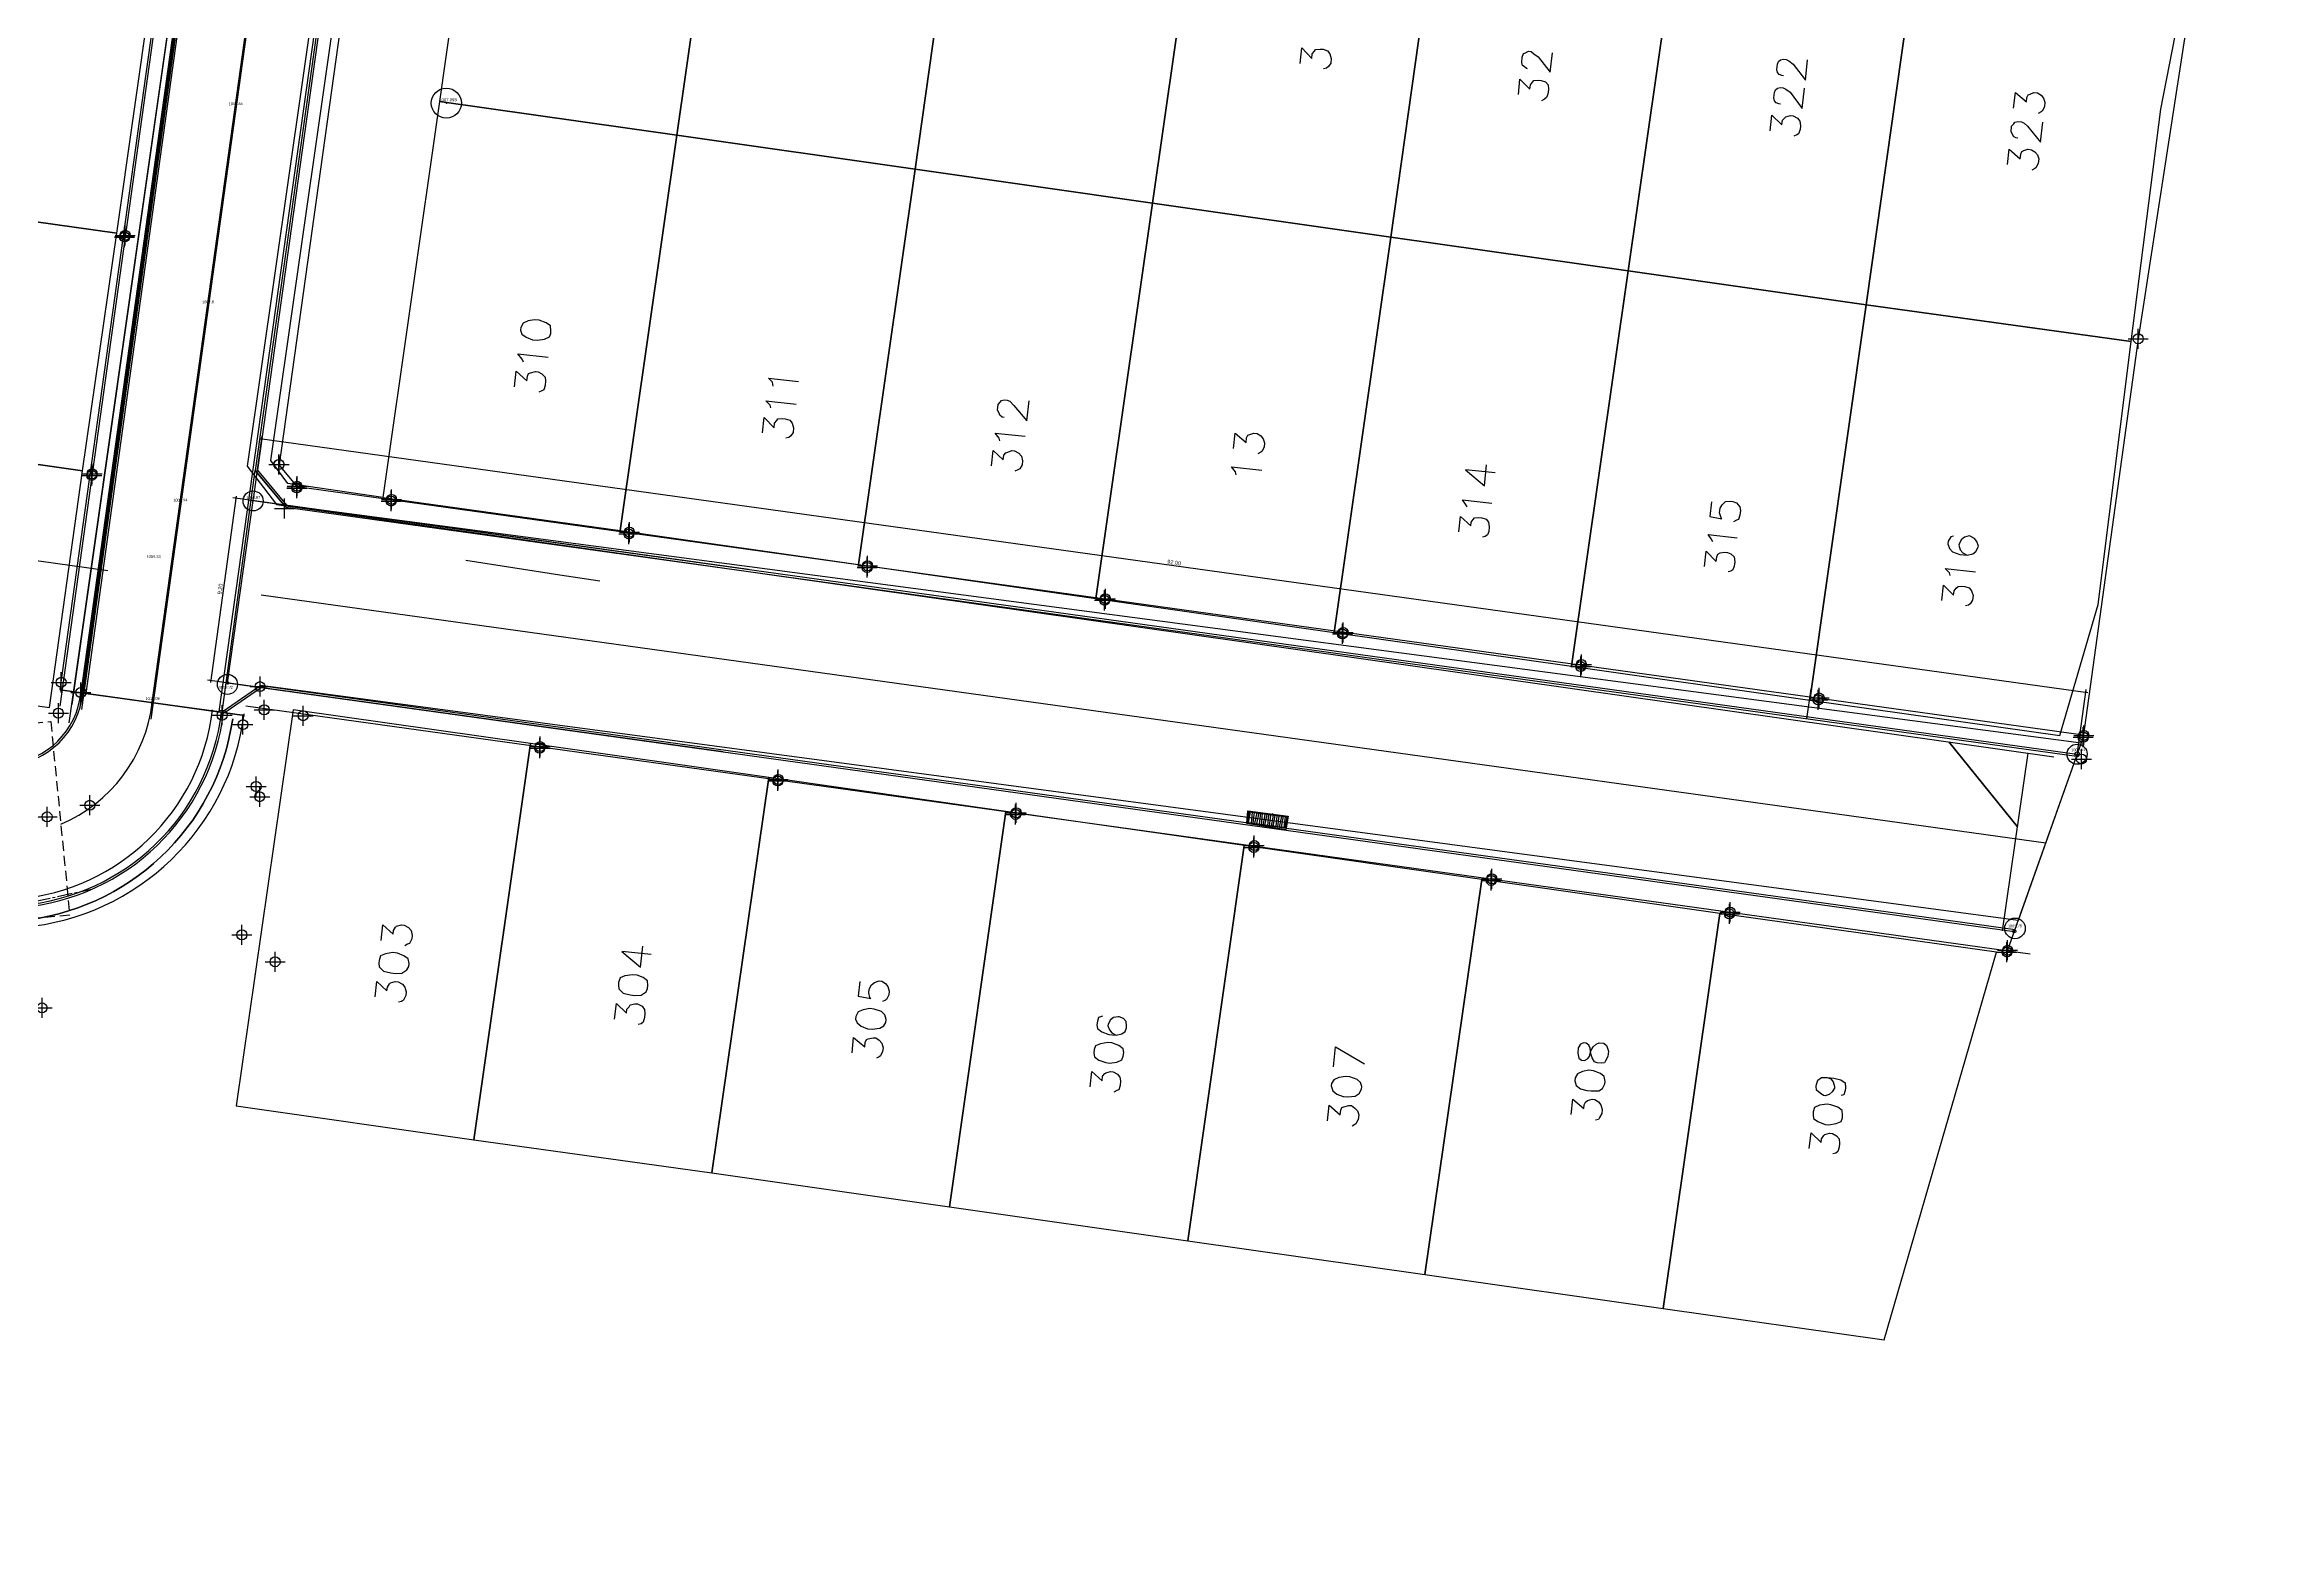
# Model space of a CAD drawing. Header units: metres. Extents: x -977055 to 805873, y -1033982 to 242021.
# Drawn here: x 1030 to 1141.6, y 821.6 to 896.6 of the extents above; entities that cross this region are included whole.
import ezdxf

# ---------------------------------------------------------------- set-up
doc = ezdxf.new("R2010")
doc.units = ezdxf.units.M
doc.header["$PDMODE"] = 32
doc.header["$PDSIZE"] = 1.5
doc.linetypes.add('CENTER2', pattern=[1.125, 0.75, -0.125, 0.125, -0.125])
doc.linetypes.add('DASHED', pattern=[0.75, 0.5, -0.25])
for name, color, linetype in [('12-CONDICIONES EXISTENTES', 2, 'Continuous'), ('C-ANNO-TABL', 1, 'Continuous'), ('C-ROAD', 7, 'Continuous'), ('C-ROAD-CNTR-N', 92, 'Continuous'), ('C-ROAD-PROF-TEXT', 11, 'Continuous'), ('C-ROAD-STAN', 11, 'Continuous'), ('LOTE 243', 6, 'Continuous'), ('NIVEL BORDILLO', 6, 'Continuous'), ('V-NODE', 1, 'Continuous')]:
    doc.layers.add(name, color=color, linetype=linetype)
doc.layers.add('PDF2_area escolar', color=7, linetype='Continuous', true_color=0x989898)
doc.layers.add('PDF_Geometry', color=7, linetype='Continuous', true_color=0x797979)
doc.layers.get('PDF2_area escolar').off()
doc.styles.add('CITY2', font='stylu.ttf', dxfattribs={"height": 0.2})
doc.styles.add('MtXpl_Calibri', font='calibri.ttf')
doc.styles.get("Standard").update_dxf_attribs({"font": 'arial.ttf'})
doc.dimstyles.new('COTAS2', dxfattribs={"dimtxt": 0.02, "dimasz": 0.1, "dimexe": 0.15, "dimexo": 0.08, "dimgap": 0.05, "dimtad": 1, "dimzin": 0, "dimdsep": 46, "dimtxsty": 'CITY2', "dimblk": 'ARCHTICK', "dimcen": 1, "dimdle": 0.1, "dimclrd": 1, "dimclre": 1, "dimclrt": 2, "dimadec": 0, "dimazin": 0, "dimtfac": 1, "dimtofl": 0, "dimtmove": 0, "dimatfit": 3, "dimldrblk": 'ARCHTICK', "dimfxl": 0.18, "dimtolj": 1, "dimtzin": 0, "dimarcsym": 0})

# ---------------------------------------------------------------- blocks, each defined once
blk = doc.blocks.new('base')
at = {"layer": 'PDF_Geometry', "lineweight": 25, "extrusion": (-0.000787417, 0.063364, 0.99799), "elevation": 0.03}
for points in [[(-314.36, -197.29), (-299.6, -195.68), (-292.74, -194.19), (-282.66, -192.11), (-274.48, -190.36), (-258.04, -185.15), (-248.03, -180.61), (-240.54, -177.71), (-228.64, -174.04), (-222.73, -172.71), (-217.38, -171.04), (-209.93, -169.25), (-202.16, -164.76), (-196.2, -160.28), (-195.07, -159.82), (-178.09, -157.46), (-154.3, -156.61), (-136.67, -154.61), (-124.44, -153.16), (-118.07, -151.47), (-100.79, -146.65), (-80.95, -140.97), (-73.38, -139.33), (-61.69, -135.82), (-40.5, -131.6), (-37.73, -130.87), (-17.66, -129.44), (1.31, -127.46), (21.09, -124.93), (41.01, -122.83), (47.38, -123.46), (63.59, -123.19), (81.4, -124.31), (85.64, -96.07), (88.7, -66.39), (92.81, -40.78), (97.16, -22.39), (100.6, -1.56), (102.48, 8.32), (109.69, 37.36), (117.53, 76.62), (126.22, 115.64), (131.51, 149.59), (134.68, 173.97), (136.92, 195.59), (139.96, 229.68), (141.56, 250.68), (142.61, 271.37), (143.25, 283.21), (147.07, 312.94), (152.58, 355.63), (153.55, 396.04), (150.87, 418.02), (151.78, 438.64), (150.96, 458.03), (151.78, 438.64), (150.87, 418.02), (153.55, 396.04), (152.58, 355.63), (147.07, 312.94), (143.25, 283.21), (142.61, 271.37), (141.56, 250.68), (139.96, 229.68), (136.92, 195.59), (134.68, 173.97), (131.51, 149.59), (126.22, 115.64), (117.53, 76.62), (109.69, 37.36), (102.48, 8.32), (100.6, -1.56), (97.16, -22.39), (92.81, -40.78), (88.7, -66.39), (85.64, -96.07), (81.4, -124.31), (63.59, -123.19), (47.38, -123.46), (41.01, -122.83), (21.09, -124.93), (1.31, -127.46), (-17.66, -129.44), (-37.73, -130.87), (-40.5, -131.6), (-61.69, -135.82), (-73.38, -139.33), (-80.95, -140.97), (-100.79, -146.65), (-118.07, -151.47), (-124.44, -153.16), (-136.67, -154.61), (-154.3, -156.61), (-178.09, -157.46), (-195.07, -159.82), (-196.2, -160.28), (-202.16, -164.76), (-209.93, -169.25), (-217.38, -171.04), (-222.73, -172.71), (-228.64, -174.04), (-240.54, -177.71), (-248.03, -180.61), (-258.04, -185.15), (-274.48, -190.36), (-282.66, -192.11), (-292.74, -194.19), (-299.6, -195.68), (-314.36, -197.29), (-312.18, -178.45), (-309.15, -157.9), (-306.88, -132.9), (-305.82, -118), (-298.64, -78.8), (-291.06, -45.08), (-282.25, -15.12), (-275.64, 10.47), (-270.32, 33.9), (-263.82, 63.16), (-258.15, 86.41), (-284.42, 123.89)], [(-146.68, 154.87), (-157.56, 84.58), (-156.21, 82.7), (-117.75, 76.73), (-115.86, 78.12), (-117.75, 76.73)], [(-146.52, 155.78), (-157.56, 84.58), (-157.28, 86.54), (-157.91, 86.67), (-158.2, 84.66), (-157.56, 84.58)], [(-253.28, 117.21), (-163.47, 103.24), (-161.54, 104.68), (-155.57, 143.05), (-157.01, 144.98), (-245.63, 158.72)], [(-162.33, 144.7), (-157.59, 143.94), (-156.76, 142.78), (-162.58, 105.27), (-163.75, 104.43), (-168.44, 105.14)], [(-208.42, 123.54), (-208.51, 122.76), (-209, 123.29), (-209.03, 123.06), (-209.14, 122.93), (-209.2, 122.85), (-209.43, 122.83), (-209.57, 122.84), (-209.79, 122.92), (-209.91, 123.07), (-209.98, 123.31), (-209.95, 123.54), (-209.83, 123.71), (-209.73, 123.79), (-209.59, 123.82)], [(-219.78, 123.94), (-219.73, 123.93), (-219.61, 123.82), (-219.52, 123.77), (-219.49, 123.62), (-219.52, 123.35), (-219.59, 123.17), (-219.69, 123.14), (-219.84, 123.06), (-219.97, 123.08), (-220.1, 123.19), (-220.31, 123.35), (-220.91, 124.12), (-221.03, 123.16)], [(-232.56, 124.46), (-232.47, 124.44), (-232.34, 124.38), (-232.26, 124.28), (-232.23, 124.14), (-232.26, 123.86), (-232.32, 123.73), (-232.42, 123.65), (-232.57, 123.62), (-232.7, 123.64), (-232.84, 123.7), (-233.05, 123.87), (-233.65, 124.68), (-233.77, 123.67)], [(-219.3, 125.22), (-219.39, 124.45), (-219.88, 124.97), (-219.91, 124.74), (-220.02, 124.61), (-220.08, 124.53), (-220.31, 124.51), (-220.45, 124.53), (-220.67, 124.6), (-220.79, 124.75), (-220.81, 124.99), (-220.78, 125.22), (-220.71, 125.39), (-220.61, 125.47), (-220.46, 125.55)], [(-232.39, 125.87), (-232.3, 125.86), (-232.17, 125.8), (-232.09, 125.7), (-232.06, 125.55), (-232.09, 125.28), (-232.15, 125.15), (-232.25, 125.07), (-232.4, 125.04), (-232.53, 125.06), (-232.67, 125.12), (-232.88, 125.28), (-233.47, 126.1), (-233.6, 125.09)], [(-244.03, 126.21), (-244.13, 125.43), (-244.67, 125.91), (-244.7, 125.69), (-244.76, 125.55), (-244.86, 125.52), (-245.05, 125.45), (-245.24, 125.47), (-245.41, 125.59), (-245.53, 125.74), (-245.6, 125.93), (-245.57, 126.16), (-245.45, 126.38), (-245.4, 126.42), (-245.25, 126.49)], [(-231.86, 127.2), (-231.95, 126.42), (-232.45, 126.9), (-232.48, 126.67), (-232.59, 126.55), (-232.64, 126.51), (-232.88, 126.44), (-233.01, 126.46), (-233.23, 126.58), (-233.35, 126.73), (-233.37, 126.96), (-233.35, 127.15), (-233.27, 127.37), (-233.18, 127.41), (-233.03, 127.48)], [(-244.22, 127.72), (-244.13, 127.7), (-244, 127.64), (-243.97, 127.55), (-243.89, 127.4), (-243.92, 127.12), (-244.03, 127), (-244.09, 126.91), (-244.23, 126.88), (-244.41, 126.9), (-244.55, 126.97), (-244.71, 127.13), (-245.35, 127.94), (-245.48, 126.94)], [(-243.69, 129.04), (-243.79, 128.27), (-244.33, 128.75), (-244.36, 128.52), (-244.42, 128.39), (-244.52, 128.35), (-244.71, 128.28), (-244.89, 128.31), (-245.07, 128.42), (-245.19, 128.57), (-245.26, 128.77), (-245.23, 129), (-245.11, 129.21), (-245.06, 129.25), (-244.91, 129.33)], [(-168.97, 139.24), (-169.06, 138.46), (-169.6, 138.94), (-169.63, 138.71), (-169.69, 138.58), (-169.79, 138.55), (-170.03, 138.48), (-170.17, 138.5), (-170.34, 138.61), (-170.51, 138.77), (-170.53, 138.96), (-170.5, 139.19), (-170.43, 139.41), (-170.33, 139.45), (-170.18, 139.52)], [(-169.44, 138), (-169.37, 137.85), (-169.16, 137.59), (-170.67, 137.77)], [(-181.89, 139.36), (-181.87, 139.17), (-181.66, 138.96), (-183.17, 139.14)], [(-181.33, 141.7), (-181.42, 140.92), (-181.92, 141.45), (-181.94, 141.22), (-182.05, 141.09), (-182.11, 141.01), (-182.34, 140.99), (-182.48, 141), (-182.7, 141.08), (-182.82, 141.23), (-182.89, 141.47), (-182.86, 141.7), (-182.75, 141.87), (-182.64, 141.95), (-182.5, 141.98)], [(-181.76, 140.45), (-181.73, 140.31), (-181.52, 140.1), (-183.03, 140.28)], [(-193.41, 141.07), (-193.32, 141.06), (-193.2, 140.95), (-193.16, 140.85), (-193.09, 140.71), (-193.12, 140.43), (-193.23, 140.31), (-193.29, 140.22), (-193.43, 140.19), (-193.57, 140.21), (-193.7, 140.27), (-193.9, 140.48), (-194.55, 141.25), (-194.67, 140.25)], [(-193.18, 142.25), (-193.15, 142.1), (-192.95, 141.85), (-194.46, 142.03)], [(-204.85, 142.77), (-204.94, 142), (-205.49, 142.48), (-205.51, 142.25), (-205.58, 142.12), (-205.67, 142.08), (-205.87, 142.01), (-206.05, 142.04), (-206.22, 142.15), (-206.34, 142.3), (-206.41, 142.5), (-206.38, 142.73), (-206.27, 142.94), (-206.21, 142.98), (-206.07, 143.06)], [(-192.75, 143.49), (-192.85, 142.72), (-193.34, 143.19), (-193.37, 142.97), (-193.48, 142.84), (-193.58, 142.81), (-193.77, 142.74), (-193.91, 142.75), (-194.13, 142.87), (-194.25, 143.03), (-194.31, 143.26), (-194.29, 143.45), (-194.17, 143.66), (-194.07, 143.7), (-193.92, 143.77)], [(-204.97, 144.09), (-204.94, 143.94), (-204.74, 143.69), (-206.25, 143.87)], [(-217.9, 144.16), (-216.43, 143.98), (-217.36, 144.79), (-217.48, 143.74)], [(-216.49, 145.84), (-216.41, 145.7), (-216.25, 145.49), (-217.72, 145.67)], [(-228.7, 145.74), (-228.61, 146.47), (-229.2, 146.59), (-229.16, 146.54), (-229.09, 146.3), (-229.12, 146.07), (-229.23, 145.9), (-229.39, 145.73), (-229.63, 145.71), (-229.76, 145.73), (-229.94, 145.8), (-230.1, 146), (-230.13, 146.19), (-230.1, 146.42), (-230.03, 146.64), (-229.93, 146.67), (-229.78, 146.75)], [(-148.55, 148.19), (-139.76, 146.85), (-139.94, 145.39)], [(-216.06, 147.09), (-216.15, 146.31), (-216.65, 146.79), (-216.67, 146.61), (-216.78, 146.48), (-216.84, 146.4), (-217.07, 146.38), (-217.21, 146.39), (-217.43, 146.47), (-217.55, 146.62), (-217.57, 146.86), (-217.55, 147.08), (-217.48, 147.26), (-217.37, 147.34), (-217.23, 147.37)], [(-228.31, 148.98), (-228.4, 148.21), (-228.89, 148.73), (-228.92, 148.5), (-228.98, 148.37), (-229.09, 148.29), (-229.32, 148.27), (-229.46, 148.29), (-229.63, 148.36), (-229.8, 148.51), (-229.82, 148.75), (-229.79, 148.98), (-229.72, 149.15), (-229.62, 149.23), (-229.48, 149.26)], [(-228.73, 147.74), (-228.66, 147.59), (-228.5, 147.38), (-229.96, 147.56)], [(-240.76, 147.61), (-240.62, 147.64), (-240.5, 147.86), (-240.48, 147.99), (-240.55, 148.23), (-240.71, 148.39), (-241.07, 148.53), (-241.43, 148.57), (-241.72, 148.51), (-241.87, 148.39), (-241.99, 148.17), (-242, 148.13), (-241.93, 147.89), (-241.81, 147.74), (-241.59, 147.62), (-241.55, 147.61), (-241.31, 147.67), (-241.15, 147.8), (-241.04, 148.01), (-241.03, 148.06), (-241.09, 148.3), (-241.21, 148.45), (-241.43, 148.57)], [(-166.44, 147.88), (-171.12, 148.68), (-173.12, 149.01)], [(-240.57, 149.58), (-240.54, 149.44), (-240.33, 149.23), (-241.84, 149.41)], [(-240.14, 150.83), (-240.23, 150.05), (-240.73, 150.57), (-240.76, 150.34), (-240.86, 150.22), (-240.97, 150.14), (-241.15, 150.11), (-241.29, 150.13), (-241.51, 150.2), (-241.63, 150.36), (-241.7, 150.6), (-241.67, 150.83), (-241.56, 151), (-241.46, 151.08), (-241.31, 151.11)], [(-242.97, 167.4), (-244.36, 158.52)], [(-207.19, 161.79), (-205.33, 161.52), (-205.39, 160.97), (-207.31, 161.25)], [(-205.37, 161.52), (-205.48, 160.98)], [(-205.51, 161.54), (-205.58, 160.99)], [(-205.6, 161.55), (-205.67, 161)], [(-205.69, 161.56), (-205.8, 161.02)], [(-205.78, 161.57), (-205.9, 161.03)], [(-205.92, 161.59), (-205.99, 161.04)], [(-206.01, 161.65), (-206.08, 161.05)], [(-206.1, 161.66), (-206.21, 161.11)], [(-206.19, 161.67), (-206.3, 161.12)], [(-206.33, 161.68), (-206.39, 161.14)], [(-206.42, 161.7), (-206.48, 161.15)], [(-206.51, 161.71), (-206.62, 161.16)], [(-206.6, 161.72), (-206.71, 161.17)], [(-206.74, 161.73), (-206.8, 161.19)], [(-206.83, 161.74), (-206.9, 161.2)], [(-206.92, 161.76), (-207.03, 161.21)], [(-207.01, 161.77), (-207.12, 161.22)], [(-207.15, 161.78), (-207.22, 161.23)], [(-161.97, 166.87), (-162.07, 166.09), (-162.57, 166.57), (-162.59, 166.38), (-162.7, 166.21), (-162.75, 166.17), (-162.99, 166.11), (-163.13, 166.13), (-163.35, 166.24), (-163.47, 166.4), (-163.53, 166.64), (-163.51, 166.82), (-163.39, 167.04), (-163.29, 167.07), (-163.15, 167.15)], [(-175.45, 167.75), (-173.99, 167.57), (-174.91, 168.38), (-175.04, 167.33)], [(-161.63, 169.7), (-161.73, 168.92), (-162.23, 169.4), (-162.25, 169.22), (-162.36, 169.05), (-162.41, 169.01), (-162.65, 168.94), (-162.79, 168.96), (-163.01, 169.08), (-163.13, 169.23), (-163.19, 169.47), (-163.17, 169.65), (-163.05, 169.87), (-162.95, 169.95), (-162.8, 169.98)], [(-185.85, 169.23), (-185.76, 169.96), (-186.39, 170.09), (-186.35, 170.04), (-186.29, 169.8), (-186.31, 169.61), (-186.43, 169.4), (-186.59, 169.28), (-186.82, 169.21), (-186.96, 169.23), (-187.13, 169.34), (-187.25, 169.5), (-187.32, 169.73), (-187.3, 169.92), (-187.18, 170.14), (-187.13, 170.18), (-186.98, 170.25)], [(-173.58, 170.96), (-173.68, 170.18), (-174.18, 170.66), (-174.2, 170.47), (-174.31, 170.35), (-174.36, 170.26), (-174.6, 170.2), (-174.74, 170.21), (-174.96, 170.33), (-175.08, 170.49), (-175.1, 170.72), (-175.07, 170.9), (-175, 171.13), (-174.9, 171.21), (-174.76, 171.24)], [(-197.96, 171.11), (-197.76, 171.18), (-197.7, 171.36), (-197.67, 171.54), (-197.7, 171.73), (-197.91, 171.89), (-198.26, 172.03), (-198.63, 172.07), (-198.91, 172.01), (-199.07, 171.89), (-199.14, 171.71), (-199.15, 171.62), (-199.13, 171.39), (-199.01, 171.24), (-198.79, 171.16), (-198.74, 171.16), (-198.51, 171.18), (-198.35, 171.3), (-198.23, 171.51), (-198.22, 171.6), (-198.29, 171.8), (-198.41, 171.95), (-198.63, 172.07)], [(-185.42, 172.8), (-185.51, 172.02), (-186.06, 172.5), (-186.08, 172.28), (-186.15, 172.14), (-186.24, 172.11), (-186.48, 172.05), (-186.62, 172.06), (-186.79, 172.18), (-186.91, 172.33), (-186.98, 172.57), (-186.95, 172.75), (-186.84, 172.97), (-186.78, 173.01), (-186.64, 173.08)], [(-209.46, 173.79), (-209.58, 172.79), (-211.01, 173.66)], [(-197.3, 174.65), (-197.39, 173.87), (-197.89, 174.35), (-197.92, 174.12), (-198.03, 173.99), (-198.08, 173.95), (-198.32, 173.89), (-198.45, 173.91), (-198.67, 174.02), (-198.79, 174.18), (-198.82, 174.37), (-198.79, 174.59), (-198.72, 174.82), (-198.62, 174.85), (-198.47, 174.93)], [(-234.12, 174.63), (-234.3, 174.7), (-234.42, 174.85), (-234.48, 175.09), (-234.47, 175.18), (-234.36, 175.36), (-234.2, 175.48), (-234.01, 175.55), (-233.92, 175.53), (-233.75, 175.42), (-233.58, 175.26), (-233.56, 175.07), (-233.57, 174.98), (-233.64, 174.76), (-233.84, 174.64), (-234.12, 174.63), (-234.44, 174.67), (-234.8, 174.76), (-235.01, 174.92), (-235.03, 175.16), (-235.01, 175.3), (-234.94, 175.52), (-234.8, 175.55)], [(-209.13, 176.49), (-209.23, 175.71), (-209.77, 176.2), (-209.8, 175.97), (-209.86, 175.84), (-209.96, 175.8), (-210.2, 175.74), (-210.33, 175.75), (-210.51, 175.87), (-210.63, 176.02), (-210.7, 176.21), (-210.67, 176.44), (-210.55, 176.66), (-210.5, 176.7), (-210.35, 176.78)], [(-221.3, 176.33), (-221.39, 175.56), (-221.94, 176.04), (-221.96, 175.86), (-222.02, 175.72), (-222.13, 175.64), (-222.37, 175.58), (-222.5, 175.6), (-222.67, 175.71), (-222.8, 175.86), (-222.86, 176.1), (-222.84, 176.29), (-222.72, 176.5), (-222.66, 176.59), (-222.52, 176.62)], [(-233.18, 178.18), (-233.28, 177.4), (-233.77, 177.88), (-233.8, 177.7), (-233.91, 177.53), (-233.96, 177.49), (-234.2, 177.42), (-234.34, 177.44), (-234.55, 177.56), (-234.68, 177.71), (-234.69, 177.95), (-234.67, 178.13), (-234.6, 178.35), (-234.5, 178.43), (-234.35, 178.46)]]:
    blk.add_lwpolyline(points, dxfattribs=at)
for points in [[(-165.41, 124.9), (-177.24, 126.74), (-180.32, 106.99), (-168.44, 105.14)], [(-177.24, 126.74), (-189.12, 128.59), (-192.15, 108.83), (-180.32, 106.99)], [(-189.12, 128.59), (-200.96, 130.43), (-204.03, 110.68), (-192.15, 108.83)], [(-200.96, 130.43), (-212.84, 132.28), (-215.87, 112.52), (-204.03, 110.68)], [(-212.84, 132.28), (-224.67, 134.12), (-227.75, 114.37), (-215.87, 112.52)], [(-224.67, 134.12), (-236.55, 135.97), (-239.59, 116.17), (-227.75, 114.37)], [(-236.55, 135.97), (-249.76, 137.98), (-251.39, 126.35), (-253.06, 118.25), (-239.59, 116.17)], [(-149.2, 131.29), (-151.04, 119.46), (-131.28, 116.38), (-129.44, 128.26)], [(-162.33, 144.7), (-174.17, 146.49), (-177.24, 126.74), (-165.41, 124.9)], [(-174.17, 146.49), (-186.05, 148.34), (-189.12, 128.59), (-177.24, 126.74)], [(-186.05, 148.34), (-197.88, 150.19), (-200.96, 130.43), (-189.12, 128.59)], [(-147.35, 143.17), (-149.2, 131.29), (-129.44, 128.26), (-127.59, 140.1)], [(-197.88, 150.19), (-209.76, 152.04), (-212.84, 132.28), (-200.96, 130.43)], [(-209.76, 152.04), (-221.6, 153.88), (-224.67, 134.12), (-212.84, 132.28)], [(-221.6, 153.88), (-233.48, 155.73), (-236.55, 135.97), (-224.67, 134.12)], [(-233.48, 155.73), (-245.95, 157.65), (-247.94, 151.12), (-249.76, 137.98), (-236.55, 135.97)], [(-169.31, 136.4), (-169.38, 136.6), (-169.59, 136.76), (-169.9, 136.89), (-170.13, 136.92), (-170.5, 136.87), (-170.75, 136.76), (-170.82, 136.59), (-170.83, 136.45), (-170.81, 136.21), (-170.6, 136.05), (-170.25, 135.91), (-170.02, 135.89), (-169.69, 135.94), (-169.44, 136.05), (-169.32, 136.27)], [(-145.55, 155.01), (-147.35, 143.17), (-127.59, 140.1), (-125.74, 151.98)], [(-154.63, 175.07), (-166.47, 176.91), (-169.55, 157.11), (-157.71, 155.27)], [(-166.47, 176.91), (-178.35, 178.72), (-181.43, 158.96), (-169.55, 157.11)], [(-178.35, 178.72), (-190.19, 180.56), (-193.26, 160.81), (-181.43, 158.96)], [(-190.19, 180.56), (-202.07, 182.41), (-205.14, 162.65), (-193.26, 160.81)], [(-207.23, 161.89), (-205.28, 161.56), (-205.35, 160.92), (-207.36, 161.21)], [(-205.39, 160.97), (-205.33, 161.52), (-207.19, 161.79), (-207.31, 161.25)], [(-202.07, 182.41), (-213.9, 184.25), (-216.98, 164.5), (-205.14, 162.65)], [(-213.9, 184.25), (-225.78, 186.1), (-228.86, 166.35), (-216.98, 164.5)], [(-225.78, 186.1), (-236.8, 187.8), (-242.65, 168.47), (-228.86, 166.35)], [(-161.84, 168.01), (-161.86, 168.2), (-162.07, 168.41), (-162.43, 168.5), (-162.66, 168.53), (-162.98, 168.52), (-163.23, 168.36), (-163.34, 168.19), (-163.36, 168.05), (-163.3, 167.81), (-163.09, 167.65), (-162.78, 167.52), (-162.55, 167.49), (-162.17, 167.54), (-161.93, 167.65), (-161.85, 167.87)], [(-173.79, 169.26), (-173.81, 169.45), (-174.02, 169.66), (-174.38, 169.75), (-174.61, 169.78), (-174.93, 169.77), (-175.18, 169.62), (-175.25, 169.44), (-175.27, 169.3), (-175.25, 169.07), (-175.04, 168.9), (-174.73, 168.77), (-174.5, 168.75), (-174.12, 168.79), (-173.88, 168.9), (-173.8, 169.13)], [(-185.62, 171.11), (-185.69, 171.3), (-185.9, 171.47), (-186.21, 171.6), (-186.44, 171.62), (-186.82, 171.58), (-187.02, 171.46), (-187.13, 171.29), (-187.15, 171.15), (-187.08, 170.91), (-186.92, 170.75), (-186.56, 170.62), (-186.33, 170.59), (-186, 170.64), (-185.76, 170.75), (-185.64, 170.97)], [(-197.5, 172.96), (-197.53, 173.14), (-197.74, 173.31), (-198.09, 173.44), (-198.28, 173.47), (-198.65, 173.42), (-198.9, 173.31), (-198.97, 173.13), (-198.99, 172.95), (-198.96, 172.76), (-198.75, 172.6), (-198.4, 172.46), (-198.21, 172.44), (-197.84, 172.49), (-197.59, 172.6), (-197.52, 172.77)], [(-221.67, 173.27), (-221.73, 173.51), (-221.86, 173.62), (-222, 173.63), (-222.15, 173.56), (-222.25, 173.43), (-222.33, 173.16), (-222.45, 172.95), (-222.6, 172.83), (-222.75, 172.75), (-222.98, 172.78), (-223.11, 172.89), (-223.14, 172.98), (-223.21, 173.18), (-223.18, 173.45), (-223.06, 173.67), (-223, 173.76), (-222.86, 173.78), (-222.63, 173.76), (-222.5, 173.7), (-222.39, 173.5), (-222.32, 173.3), (-222.3, 173.02), (-222.23, 172.87), (-222.1, 172.77), (-221.96, 172.75), (-221.82, 172.82), (-221.7, 173)], [(-209.34, 174.75), (-209.41, 174.99), (-209.62, 175.16), (-209.93, 175.29), (-210.16, 175.31), (-210.53, 175.27), (-210.73, 175.15), (-210.85, 174.93), (-210.87, 174.8), (-210.8, 174.6), (-210.63, 174.44), (-210.28, 174.31), (-210.05, 174.28), (-209.72, 174.33), (-209.47, 174.44), (-209.36, 174.62)], [(-221.51, 174.64), (-221.57, 174.88), (-221.78, 175.05), (-222.1, 175.13), (-222.32, 175.16), (-222.7, 175.16), (-222.89, 175.04), (-223.01, 174.82), (-223.03, 174.69), (-222.97, 174.45), (-222.8, 174.29), (-222.45, 174.15), (-222.22, 174.12), (-221.89, 174.18), (-221.64, 174.29), (-221.52, 174.5)], [(-233.39, 176.49), (-233.41, 176.68), (-233.62, 176.84), (-233.98, 176.98), (-234.16, 177), (-234.54, 176.95), (-234.78, 176.84), (-234.85, 176.67), (-234.86, 176.53), (-234.85, 176.3), (-234.63, 176.13), (-234.28, 176), (-234.1, 175.97), (-233.72, 176.02), (-233.47, 176.13), (-233.4, 176.35)]]:
    blk.add_lwpolyline(points, close=True, dxfattribs=at)
blk.add_lwpolyline([(-143.88, 165.66, 0.347538), (-154.69, 155.69, -0.347538)], format="xyb", close=True, dxfattribs=at)
at = {"layer": 'PDF_Geometry', "color": 11, "lineweight": 40, "true_color": 0xff7f7f, "extrusion": (-0.000787417, 0.063364, 0.99799), "elevation": 0.03}
blk.add_lwpolyline([(-243.78, 162.21), (-240.4, 157.91)], dxfattribs=at)
at = {"layer": 'PDF_Geometry', "color": 4, "lineweight": 40, "extrusion": (-0.000787417, 0.063364, 0.99799), "elevation": 0.03}
blk.add_lwpolyline([(-206.58, 161.11), (-206.59, 161.07)], dxfattribs=at)
blk = doc.blocks.new('*U4025')
at = {"color": 0, "linetype": 'ByBlock', "lineweight": -2, "transparency": 16777216}
for p, q in [((-1, 0), (1, 0)), ((0, -1), (0, 1))]:
    blk.add_line(p, q, dxfattribs=at)
blk = doc.blocks.new('*U4052', base_point=(1047.258, 873.786, 1009.532))
at = {"layer": 'V-NODE', "color": 5, "lineweight": -2, "xscale": 0.5, "yscale": 0.5, "zscale": 0.5}
blk.add_blockref('*U4025', (1047.258, 873.786, 1009.532), dxfattribs=at)
blk = doc.blocks.new('*U4055', base_point=(1042.545, 874.442, 1009.504))
at = {"layer": 'V-NODE', "color": 5, "lineweight": -2, "xscale": 0.5, "yscale": 0.5, "zscale": 0.5}
blk.add_blockref('*U4025', (1042.545, 874.442, 1009.504), dxfattribs=at)
blk = doc.blocks.new('*U4058', base_point=(1041.927, 873.407, 1009.596))
at = {"layer": 'V-NODE', "color": 5, "lineweight": -2, "xscale": 0.5, "yscale": 0.5, "zscale": 0.5}
blk.add_blockref('*U4025', (1041.927, 873.407, 1009.596), dxfattribs=at)
blk = doc.blocks.new('*U4061', base_point=(1041.66, 875.609, 1009.384))
at = {"layer": 'V-NODE', "color": 5, "lineweight": -2, "xscale": 0.5, "yscale": 0.5, "zscale": 0.5}
blk.add_blockref('*U4025', (1041.66, 875.609, 1009.384), dxfattribs=at)
blk = doc.blocks.new('*U4064', base_point=(1030.638, 863.185, 1011.203))
at = {"layer": 'V-NODE', "color": 5, "lineweight": -2, "xscale": 0.5, "yscale": 0.5, "zscale": 0.5}
blk.add_blockref('*U4025', (1030.638, 863.185, 1011.203), dxfattribs=at)
blk = doc.blocks.new('*U4067', base_point=(1030.773, 864.724, 1010.566))
at = {"layer": 'V-NODE', "color": 5, "lineweight": -2, "xscale": 0.5, "yscale": 0.5, "zscale": 0.5}
blk.add_blockref('*U4025', (1030.773, 864.724, 1010.566), dxfattribs=at)
blk = doc.blocks.new('*U4070', base_point=(1032.307, 875.066, 1009.573))
at = {"layer": 'V-NODE', "color": 5, "lineweight": -2, "xscale": 0.5, "yscale": 0.5, "zscale": 0.5}
blk.add_blockref('*U4025', (1032.307, 875.066, 1009.573), dxfattribs=at)
blk = doc.blocks.new('*U4073', base_point=(1033.946, 886.98, 1007.905))
at = {"layer": 'V-NODE', "color": 5, "lineweight": -2, "xscale": 0.5, "yscale": 0.5, "zscale": 0.5}
blk.add_blockref('*U4025', (1033.946, 886.98, 1007.905), dxfattribs=at)
blk = doc.blocks.new('*U4145', base_point=(1041.653, 875.613, 1009.386))
at = {"layer": 'V-NODE', "color": 5, "lineweight": -2, "xscale": 0.5, "yscale": 0.5, "zscale": 0.5}
blk.add_blockref('*U4025', (1041.653, 875.613, 1009.386), dxfattribs=at)
blk = doc.blocks.new('*U4148', base_point=(1042.548, 874.437, 1009.505))
at = {"layer": 'V-NODE', "color": 5, "lineweight": -2, "xscale": 0.5, "yscale": 0.5, "zscale": 0.5}
blk.add_blockref('*U4025', (1042.548, 874.437, 1009.505), dxfattribs=at)
blk = doc.blocks.new('*U4151', base_point=(1041.932, 873.409, 1009.592))
at = {"layer": 'V-NODE', "color": 5, "lineweight": -2, "xscale": 0.5, "yscale": 0.5, "zscale": 0.5}
blk.add_blockref('*U4025', (1041.932, 873.409, 1009.592), dxfattribs=at)
blk = doc.blocks.new('*U4154', base_point=(1038.815, 863.082, 1010.623))
at = {"layer": 'V-NODE', "color": 5, "lineweight": -2, "xscale": 0.5, "yscale": 0.5, "zscale": 0.5}
blk.add_blockref('*U4025', (1038.815, 863.082, 1010.623), dxfattribs=at)
blk = doc.blocks.new('*U4832')
at = {"color": 0, "linetype": 'ByBlock', "lineweight": -2, "transparency": 16777216}
for p, q in [((-1, 0), (1, 0)), ((0, -1), (0, 1))]:
    blk.add_line(p, q, dxfattribs=at)
blk.add_circle((0, 0), 0.5, dxfattribs=at)
blk = doc.blocks.new('*U4838', base_point=(1033.973, 887.06, 1007.934))
at = {"layer": 'V-NODE', "color": 2, "lineweight": -2, "xscale": 0.5, "yscale": 0.5, "zscale": 0.5}
blk.add_blockref('*U4832', (1033.973, 887.06, 1007.934), dxfattribs=at)
blk = doc.blocks.new('*U4841', base_point=(1032.322, 875.144, 1009.601))
at = {"layer": 'V-NODE', "color": 2, "lineweight": -2, "xscale": 0.5, "yscale": 0.5, "zscale": 0.5}
blk.add_blockref('*U4832', (1032.322, 875.144, 1009.601), dxfattribs=at)
blk = doc.blocks.new('*U4939')
at = {"color": 0, "linetype": 'ByBlock', "lineweight": -2, "transparency": 16777216}
for p, q in [((-1, 0), (1, 0)), ((0, -1), (0, 1))]:
    blk.add_line(p, q, dxfattribs=at)
blk.add_circle((0, 0), 0.5, dxfattribs=at)
blk = doc.blocks.new('*U5249', base_point=(1042.861, 863.057, 1010.509))
at = {"layer": 'V-NODE', "color": 2, "lineweight": -2, "xscale": 0.5, "yscale": 0.5, "zscale": 0.5}
blk.add_blockref('*U4939', (1042.861, 863.057, 1010.509), dxfattribs=at)
blk = doc.blocks.new('*U5250', base_point=(1030.638, 863.185, 1011.203))
at = {"layer": 'V-NODE', "color": 2, "lineweight": -2, "xscale": 0.5, "yscale": 0.5, "zscale": 0.5}
blk.add_blockref('*U4939', (1030.638, 863.185, 1011.203), dxfattribs=at)
blk = doc.blocks.new('*U5251', base_point=(1039.859, 862.61, 1010.829))
at = {"layer": 'V-NODE', "color": 2, "lineweight": -2, "xscale": 0.5, "yscale": 0.5, "zscale": 0.5}
blk.add_blockref('*U4939', (1039.859, 862.61, 1010.829), dxfattribs=at)
blk = doc.blocks.new('*U4936')
at = {"color": 0, "linetype": 'ByBlock', "lineweight": -2, "transparency": 16777216}
for p, q in [((-1, 0), (1, 0)), ((0, -1), (0, 1))]:
    blk.add_line(p, q, dxfattribs=at)
blk = doc.blocks.new('*U5252')
at = {"layer": 'C-ROAD-CNTR-N', "color": 92, "linetype": 'Continuous', "lineweight": -3}
blk.add_line((1035.32, 863.72), (1074.02, 1140.91), dxfattribs=at)
at = {"layer": 'C-ROAD-STAN', "color": 11, "linetype": 'Continuous', "lineweight": -3}
blk.add_circle((1035.32, 863.72), 0.05, dxfattribs=at)
blk = doc.blocks.new('*U5261', base_point=(1039.806, 852.107, 1013.674))
at = {"layer": 'V-NODE', "color": 2, "lineweight": -2, "xscale": 0.5, "yscale": 0.5, "zscale": 0.5}
blk.add_blockref('*U4939', (1039.806, 852.107, 1013.674), dxfattribs=at)
blk = doc.blocks.new('*U5264', base_point=(1032.204, 858.578, 1012.141))
at = {"layer": 'V-NODE', "color": 2, "lineweight": -2, "xscale": 0.5, "yscale": 0.5, "zscale": 0.5}
blk.add_blockref('*U4939', (1032.204, 858.578, 1012.141), dxfattribs=at)
blk = doc.blocks.new('*U5267', base_point=(1040.515, 859.519, 1011.966))
at = {"layer": 'V-NODE', "color": 2, "lineweight": -2, "xscale": 0.5, "yscale": 0.5, "zscale": 0.5}
blk.add_blockref('*U4939', (1040.515, 859.519, 1011.966), dxfattribs=at)
blk = doc.blocks.new('*U5270', base_point=(1030.074, 858, 1012.76))
at = {"layer": 'V-NODE', "color": 2, "lineweight": -2, "xscale": 0.5, "yscale": 0.5, "zscale": 0.5}
blk.add_blockref('*U4939', (1030.074, 858, 1012.76), dxfattribs=at)
blk = doc.blocks.new('*U5273', base_point=(1029.82, 848.454, 1015.405))
at = {"layer": 'V-NODE', "color": 2, "lineweight": -2, "xscale": 0.5, "yscale": 0.5, "zscale": 0.5}
blk.add_blockref('*U4939', (1029.82, 848.454, 1015.405), dxfattribs=at)
blk = doc.blocks.new('*U5279', base_point=(1040.695, 859.008, 1012.307))
at = {"layer": 'V-NODE', "color": 2, "lineweight": -2, "xscale": 0.5, "yscale": 0.5, "zscale": 0.5}
blk.add_blockref('*U4939', (1040.695, 859.008, 1012.307), dxfattribs=at)
blk = doc.blocks.new('*U5282', base_point=(1041.464, 850.76, 1013.872))
at = {"layer": 'V-NODE', "color": 2, "lineweight": -2, "xscale": 0.5, "yscale": 0.5, "zscale": 0.5}
blk.add_blockref('*U4939', (1041.464, 850.76, 1013.872), dxfattribs=at)
blk = doc.blocks.new('_ArchTick')
at = {"color": 0, "linetype": 'ByBlock', "const_width": 0.15}
blk.add_lwpolyline([(-0.5, -0.5), (0.5, 0.5)], dxfattribs=at)
blk = doc.blocks.new('*D5285')
at = {"color": 1, "linetype": 'Continuous', "lineweight": -2, "transparency": 16777216}
for p, q in [((1040.38, 873.88), (1040.82, 877.04)), ((1131.5, 861.21), (1131.94, 864.37))]:
    blk.add_line(p, q, dxfattribs=at)
at = {"color": 1, "lineweight": -2, "transparency": 16777216}
blk.add_line((1040.7, 876.91), (1132.02, 864.21), dxfattribs=at)
at = {"layer": 'Defpoints', "color": 0, "transparency": 16777216}
for p in [(1040.37, 873.81, 1010.5), (1131.92, 864.22), (1131.49, 861.13, 1010.5)]:
    blk.add_point(p, dxfattribs=at)
at = {"color": 1, "lineweight": -2, "transparency": 16777216, "xscale": 0.1, "yscale": 0.1, "zscale": 0.1}
for p, rotation in [((1040.8, 876.89), 172.0812092704999), ((1131.92, 864.22), 352.0812092704999)]:
    blk.add_blockref('_ArchTick', p, dxfattribs=dict(at, rotation=rotation))
at = {"color": 2, "transparency": 16777216, "insert": (1086.38, 870.71), "char_height": 0.2, "attachment_point": 5, "rotation": 352.0812, "style": 'CITY2'}
blk.add_mtext('\\A1;92.00', dxfattribs=at)
blk = doc.blocks.new('*D5677')
at = {"color": 1, "lineweight": -2, "transparency": 16777216}
blk.add_line((1039.52, 874.02), (1038.23, 864.71), dxfattribs=at)
at = {"color": 1, "linetype": 'Continuous', "lineweight": -2, "transparency": 16777216}
for p, q in [((1065.11, 870.36), (1039.36, 873.94)), ((1063.84, 861.25), (1038.09, 864.83))]:
    blk.add_line(p, q, dxfattribs=at)
at = {"layer": 'Defpoints', "color": 0, "transparency": 16777216}
for p in [(1065.19, 870.35, 1010.5), (1038.24, 864.81), (1063.92, 861.24, 1010.5)]:
    blk.add_point(p, dxfattribs=at)
at = {"color": 1, "lineweight": -2, "transparency": 16777216, "xscale": 0.1, "yscale": 0.1, "zscale": 0.1}
for p, rotation in [((1039.51, 873.92), 82.08120927050061), ((1038.24, 864.81), 262.0812092705006)]:
    blk.add_blockref('_ArchTick', p, dxfattribs=dict(at, rotation=rotation))
at = {"color": 2, "transparency": 16777216, "insert": (1038.72, 869.39), "char_height": 0.2, "attachment_point": 5, "rotation": 82.0812, "style": 'CITY2'}
blk.add_mtext('\\A1;9.20', dxfattribs=at)

msp = doc.modelspace()

# ---------------------------------------------------------------- linework, layer by layer
at = {"color": 1}
for points, elevation in [([(1038.67482, 863.26086), (1077.5849, 1140.41347), (1070.38537, 1141.41482), (1032.00229, 864.16055), (1038.67482, 863.26086)], 2006.05387), ([(1052.21382, 1018.02826), (1030.70458, 863.52595)], 999.808), ([(1053.20427, 1017.89037), (1031.69503, 863.38806)], 999.808), ([(1053.30331, 1017.87658), (1031.79407, 863.37428)], 999.808), ([(1056.76988, 1017.39398), (1035.26064, 862.89167)], 999.808), ([(1039.09473, 864.69339), (1040.3667, 873.80504)], 1010.499)]:
    msp.add_lwpolyline(points, dxfattribs=dict(at, elevation=elevation))
msp.add_lwpolyline([(1041.89987, 873.59442), (1131.68562, 861.69236), (1128.54181, 852.82376), (1040.75725, 864.5631), (1038.815, 863.23194), (1040.47565, 875.3088), (1041.89987, 873.59442)], dxfattribs=at)
for centre, radius in [((1040.3646, 873.78806, -0.994), 0.50164), ((1039.08489, 864.621, 1009.505), 0.50164), ((1131.4865, 861.13066, 1010.499), 0.50164), ((1128.3813, 852.42909), 0.51537)]:
    msp.add_circle(centre, radius)
at = {"layer": '12-CONDICIONES EXISTENTES', "color": 1}
msp.add_line((1030.71789, 864.35785), (1039.92922, 863.07669), dxfattribs=at)
at = {"layer": '12-CONDICIONES EXISTENTES', "color": 1, "elevation": 996.877}
msp.add_lwpolyline([(1030.71989, 864.35585), (1039.93122, 863.07469)], dxfattribs=at)
at = {"layer": '12-CONDICIONES EXISTENTES', "color": 1}
msp.add_point((1050.019, 893.67, 1007.093), dxfattribs=at)
at = {"layer": 'C-ANNO-TABL', "color": 4, "linetype": 'DASHED', "elevation": 2010.087}
msp.add_lwpolyline([(983.82656, 858.21496), (1030.25522, 862.77127), (1031.20484, 853.09471), (984.77618, 848.5384)], close=True, dxfattribs=at)
at = {"layer": 'C-ROAD-CNTR-N', "color": 92, "linetype": 'Continuous', "lineweight": -3}
for p, q in [((1074.99809, 1147.92141), (1035.32355, 863.71727)), ((1052.03266, 1017.04386), (1030.71789, 864.35785)), ((1052.98262, 1016.25428), (1031.75788, 864.21321)), ((1053.088, 1016.28591), (1031.85692, 864.19938)), ((1045.85402, 913.83613), (1040.47565, 875.3088)), ((1045.94733, 913.78127), (1040.5808, 875.33872)), ((1046.97985, 913.58313), (1041.67549, 875.58593)), ((1040.27181, 873.1253), (1040.2718, 873.12523)), ((1040.37166, 873.84053), (1040.36191, 873.77071)), ((1039.10262, 864.7499), (1039.08684, 864.63688))]:
    msp.add_line(p, q, dxfattribs=at)
at = {"layer": 'LOTE 243', "color": 2, "linetype": 'CENTER2', "elevation": 2012.755}
msp.add_lwpolyline([(1002.01536, 847.79799), (1032.359, 854.40485)], dxfattribs=at)
at = {"layer": 'LOTE 243'}
for centre, radius, start, end in [((1027.82959, 864.59118, -16.454), 3.94861, 274.7569417, 354.4778908), ((1027.82985, 864.59082, 2010.208), 4.04823, 274.7621701, 354.42341), ((1027.82782, 864.59052, -2010.202), 11.04807, 274.9874339, 352.9428498), ((1027.82783, 864.5905, -16.454), 11.14804, 274.9857215, 352.9349789), ((1027.8005, 864.6503, 2010.208), 12.21001, 275.1009848, 352.9411688), ((1027.82727, 864.59174, -16.454), 7.54934, 292.8536952, 353.3330068)]:
    msp.add_arc(centre, radius, start, end, dxfattribs=at)
at = {"layer": 'NIVEL BORDILLO', "color": 2}
for p, q in [((1137.746, 902.754, 997.634), (1134.538, 881.895, 997.634)), ((1134.538, 881.895, 997.634), (1131.789, 861.984, 997.634)), ((1041.99717, 873.47728, 1009.535), (1040.47565, 875.3088, 1009.535)), ((1042.04933, 873.57099, 1009.535), (1040.5808, 875.33872, 1009.535)), ((1042.57091, 874.50807, 1009.535), (1041.67549, 875.58593, 1009.535)), ((1042.57091, 874.50807, 1010.499), (1131.789, 862.09821, 1010.499)), ((1040.3667, 873.80504, 1010.499), (1041.90234, 873.59144, 1010.499)), ((1041.70309, 873.51819, 1010.499), (1041.70685, 873.51766, 1010.499)), ((1041.927, 873.48704, 1010.499), (1041.932, 873.48635, 1010.499)), ((1041.99717, 873.47728, 1010.499), (1131.45239, 861.03444, 1010.499)), ((1042.04933, 873.57099, 1010.499), (1131.59826, 861.11511, 1010.499)), ((1042.05556, 873.407, 1009.535), (1042.0539, 873.409, 1009.535)), ((1040.7707, 869.10456, 1010.499), (1129.91752, 856.70461, 1010.499)), ((1031.7579, 864.2132, 1010.08), (1038.96315, 863.21134, 1010.08)), ((1040.75725, 864.5631, 1009.535), (1038.815, 863.23099, 1009.535)), ((1040.78185, 864.45872, 1009.535), (1038.9628, 863.21111, 1009.535)), ((1039.09473, 864.69339, 1010.499), (1128.34854, 852.27856, 1010.499)), ((1040.47925, 864.60177, 1010.499), (1040.48689, 864.60071, 1010.499)), ((1040.75725, 864.5631, 1010.499), (1128.38265, 852.37478, 1010.499)), ((1039.99919, 863.55796, 1010.499), (1129.14601, 851.15801, 1010.499)), ((1131.789, 861.984, 997.634), (1128.013, 851.332, 997.634))]:
    msp.add_line(p, q, dxfattribs=at)
at = {"layer": 'NIVEL BORDILLO'}
msp.add_line((1117.99035, 862.89976, 1010.68438), (1118.20544, 864.40079, 1008.89602), dxfattribs=at)
at = {"layer": 'NIVEL BORDILLO', "color": 2}
for centre, radius in [((1040.3667, 873.80504, 1010.499), 0.03466), ((1039.09473, 864.69339, 1010.499), 0.05706), ((1131.4865, 861.13066, 1010.499), 0.11455), ((1128.34804, 852.27713, 997.634), 0.07925)]:
    msp.add_circle(centre, radius, dxfattribs=at)
at = {"layer": 'PDF_Geometry', "lineweight": 25, "extrusion": (-0.000787417, 0.063364, 0.99799)}
msp.add_arc((-1038.32004, -786.11123, 1060.76006), 10.74992, 94.3804182, 172.6795413, dxfattribs=at)

# ---------------------------------------------------------------- block references
at = {"layer": 'C-ROAD', "color": 7, "linetype": 'Continuous', "lineweight": -3}
msp.add_blockref('*U5252', (0, 0), dxfattribs=at)
at = {"layer": 'PDF2_area escolar'}
msp.add_blockref('base', (882.736, 1016.336, 999.038), dxfattribs=at)
at = {"layer": 'V-NODE', "color": 2, "lineweight": -2, "xscale": 0.5, "yscale": 0.5, "zscale": 0.5}
for p in [(1033.946, 886.98, 1007.905), (1134.538, 881.895, 1007.962), (1032.307, 875.066, 1009.573), (1041.653, 875.613, 1009.386), (1041.66, 875.609, 1009.384), (1042.545, 874.442, 1009.504), (1042.548, 874.437, 1009.505), (1042.561, 874.52, 1009.535), (1047.258, 873.786, 1009.532), (1047.282, 873.868, 1009.545), (1059.142, 872.137, 1009.463), (1059.163, 872.232, 1009.482), (1071.041, 870.468, 1009.276), (1071.062, 870.549, 1009.295), (1082.905, 868.822, 1009.227), (1082.941, 868.904, 1009.228), (1094.782, 867.142, 1009.246), (1094.822, 867.211, 1009.233), (1030.773, 864.724, 1010.566), (1106.686, 865.511, 1009.237), (1106.718, 865.615, 1009.227), (1031.7579, 864.2132, 1010.08), (1040.711, 864.508, 1010.57), (1118.554, 863.85, 1009.414), (1118.594, 863.943, 1009.417), (1038.815, 863.082, 1010.623), (1040.919, 863.349, 1010.579), (1040.922, 863.353, 1010.575), (1054.681, 861.434, 1010.481), (1054.703, 861.511, 1010.499), (1131.789, 861.984, 1009.712), (1131.82, 862.074, 1009.716), (1131.707, 860.89, 1009.784), (1066.578, 859.794, 1010.636), (1066.603, 859.87, 1010.662), (1078.456, 858.122, 1010.551), (1078.488, 858.203, 1010.568), (1090.359, 856.475, 1010.489), (1090.382, 856.566, 1010.512), (1102.218, 854.825, 1010.49), (1102.245, 854.908, 1010.506), (1114.117, 853.152, 1010.579), (1114.148, 853.245, 1010.59), (1128.013, 851.332, 1010.511), (1127.981, 851.247, 1010.499)]:
    msp.add_blockref('*U4939', p, dxfattribs=at)
at = {"layer": 'V-NODE'}
for name, p in [('*U4073', (1033.948, 886.978, 1007.908)), ('*U4838', (1033.973, 887.06, 1007.932)), ('*U4070', (1032.309, 875.064, 1009.576)), ('*U4841', (1032.322, 875.144, 1009.599)), ('*U4145', (1041.655, 875.611, 1009.389)), ('*U4061', (1041.662, 875.607, 1009.387)), ('*U4055', (1042.547, 874.44, 1009.507)), ('*U4148', (1042.55, 874.435, 1009.508)), ('*U4052', (1047.26, 873.784, 1009.535)), ('*U4058', (1041.929, 873.405, 1009.599)), ('*U4151', (1041.934, 873.407, 1009.595)), ('*U4067', (1030.775, 864.722, 1010.569)), ('*U4064', (1030.64, 863.183, 1011.206)), ('*U4154', (1038.817, 863.08, 1010.626))]:
    msp.add_blockref(name, p, dxfattribs=at)
at = {"layer": 'V-NODE', "color": 2}
for name, p in [('*U5250', (1030.638, 863.185, 1011.203)), ('*U5251', (1039.859, 862.61, 1010.829)), ('*U5249', (1042.861, 863.057, 1010.509)), ('*U5267', (1040.515, 859.519, 1011.966)), ('*U5270', (1030.074, 858, 1012.76)), ('*U5264', (1032.204, 858.578, 1012.141)), ('*U5279', (1040.695, 859.008, 1012.307)), ('*U5261', (1039.806, 852.107, 1013.674)), ('*U5282', (1041.464, 850.76, 1013.872)), ('*U5273', (1029.82, 848.454, 1015.405))]:
    msp.add_blockref(name, p, dxfattribs=at)
at = {"layer": 'V-NODE', "color": 5, "lineweight": -2, "xscale": 0.5, "yscale": 0.5, "zscale": 0.5}
msp.add_blockref('*U4936', (1042.861, 863.057, 1010.509), dxfattribs=at)

# ---------------------------------------------------------------- texts
at = {"layer": 'C-ROAD-PROF-TEXT', "color": 2, "style": 'MtXpl_Calibri'}
for s, p in [('1008.87', (1040.01776, 873.88901)), ('1009.33', (1035.0404, 870.92975, 1009.505)), ('1009.92', (1038.64867, 864.40465, 1009.505)), ('1009.61', (1131.18062, 861.28188, 997.634)), ('1009.78', (1128.02086, 852.47884, 1009.505))]:
    msp.add_text(s, height=0.1375, rotation=0.5711077, dxfattribs=at).set_placement(p)
at = {"layer": 'C-ROAD-PROF-TEXT', "color": 11, "linetype": 'Continuous', "lineweight": -3, "char_height": 0.15, "attachment_point": 8, "rotation": 0.5711077}
for s, insert in [('{\\fCalibri|b0|i0|c0|p34;\\H0.91667x;\\C256;1006.66}', (1039.49264, 893.56782, 1013.334)), ('{\\C2;1007.093}', (1050.1017, 893.76037, 3017.06512)), ('{\\fCalibri|b0|i0|c0|p34;\\H0.91667x;\\C256;1007.8}', (1038.11034, 883.66382, 1013.334)), ('{\\fCalibri|b0|i0|c0|p34;\\H0.91667x;\\C256;1008.94}', (1036.72776, 873.75985, 1013.334)), ('{\\fCalibri|b0|i0|c0|p34;\\H0.91667x;\\C256;1010.08}', (1035.34333, 863.84264, 0.003))]:
    msp.add_mtext(s, dxfattribs=dict(at, insert=insert))

# ---------------------------------------------------------------- dimensions: what is measured, and where the dimension line sits
at = {"color": 1}
for p1, p2, distance, picture, middle in [((1040.3667, 873.80504, 1010.499), (1131.4865, 861.13066, 1010.499), 3.11877, '*D5285', (1086.37749, 870.70943)), ((1065.19039, 870.35217, 1010.499), (1063.92292, 861.23989, 1010.499), -25.92688, '*D5677', (1038.72445, 869.38918))]:
    dim = msp.add_aligned_dim(p1=p1, p2=p2, distance=distance, dimstyle='COTAS2', dxfattribs=at)
    dim.commit()
    dim.dimension.update_dxf_attribs({"geometry": picture, "text_midpoint": middle})

doc.saveas('drawing.dxf')
